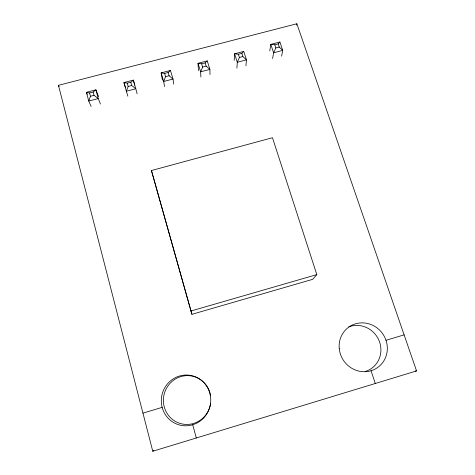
<?xml version="1.0" encoding="UTF-8"?>
<svg xmlns="http://www.w3.org/2000/svg" width="475" height="475" viewBox="0 0 475 475"><rect width="100%" height="100%" fill="white"/><g stroke="black" fill="none" stroke-linecap="round" stroke-linejoin="round"><path stroke-width="0.71" d="M234.211 60.39L234.573 53.794L243.734 51.413L246.472 59.868L245.925 65.764M236.906 68.127L237.286 62.267L239.406 57.445L238.385 54.263L234.573 53.794L237.286 62.267L246.472 59.868L242.862 56.543L241.834 53.36L243.734 51.413M269.776 50.908L270.809 44.377L279.894 42.014L282.72 50.403L281.586 56.181M272.62 58.585L273.612 52.778L275.838 47.957L274.776 44.792L270.809 44.377L273.612 52.778L282.72 50.403L279.264 47.061L278.202 43.902L279.894 42.014M296.56 25.128L296.863 23.75L58.449 85.328L152.772 451.25L416.551 370.922L296.863 23.75M100.457 104.031L98.254 98.557L88.742 101.038L86.414 92.31L89.567 92.969L90.446 96.259L88.742 101.038L91.123 106.471M137.121 93.747L135.803 88.754L126.374 91.218L123.945 82.555L127.264 83.167L128.179 86.426L126.374 91.218L127.852 96.176M162.402 80.18L161.144 72.883L164.629 73.447L165.585 76.677L163.667 81.48L164.528 86.581M198.425 70.698L198.022 63.3L201.667 63.81L202.659 67.022L200.64 71.832L200.883 77.009M316.801 274.615L312.704 279.336L191.924 314.319L151.436 170.537L272.478 137.708L316.801 274.615L190.897 311.03M152.772 451.25L153.752 450.312M201.667 63.81L205.152 62.908L207.26 60.895L209.902 69.409L209.998 74.563M164.629 73.447L168.144 72.532L170.466 70.46L173.013 79.04L173.719 84.176M130.809 82.24L133.35 80.109L135.803 88.754L131.729 85.5L130.809 82.24L127.264 83.167M89.567 92.969L93.142 92.043L95.903 89.846L98.64 96.71M142.945 413.125L162.147 407.372M386.003 340.29L404.118 334.863M238.385 54.263L241.834 53.36M274.776 44.792L278.202 43.902M90.446 96.259L94.026 95.327L98.254 98.557L95.903 89.846L86.414 92.31L87.293 94.329M128.179 86.426L131.729 85.5M165.585 76.677L169.1 75.763L173.013 79.04L163.667 81.48L161.144 72.883L170.466 70.46M202.659 67.022L206.144 66.114L209.902 69.409L200.64 71.832L198.022 63.3L207.26 60.895M239.406 57.445L242.862 56.543M275.838 47.957L279.264 47.061M415.174 371.058L416.551 370.922M58.449 85.328L59.096 86.575M371.058 370.743L375.274 383.491M205.152 62.908L206.144 66.114M125.424 87.525L123.945 82.555L133.35 80.109L134.68 85.114M168.144 72.532L169.1 75.763M151.436 170.537L191.924 314.319M192.708 424.751L196.306 437.992M93.142 92.043L94.026 95.327M348.793 326.836A23.887 22.847 54.2 0 1 379.418 341.543A23.887 22.847 54.2 0 1 365.198 371.509M210.668 403.346A24.451 23.738 -76.5 0 1 174.331 420.773A24.451 23.738 -76.5 0 1 174.117 379.81A24.451 23.738 -76.5 0 1 210.633 395.829M339.227 348.531A24.831 23.708 53.6 0 0 377.203 367.822A24.831 23.708 53.6 0 0 373.261 325.547A24.831 23.708 53.6 0 0 339.227 348.531M202.849 418.766A25.43 24.676 -76.2 0 0 193.283 376.046A25.43 24.676 -76.2 0 0 161.916 406.422A25.43 24.676 -76.2 0 0 202.849 418.766"/></g></svg>
